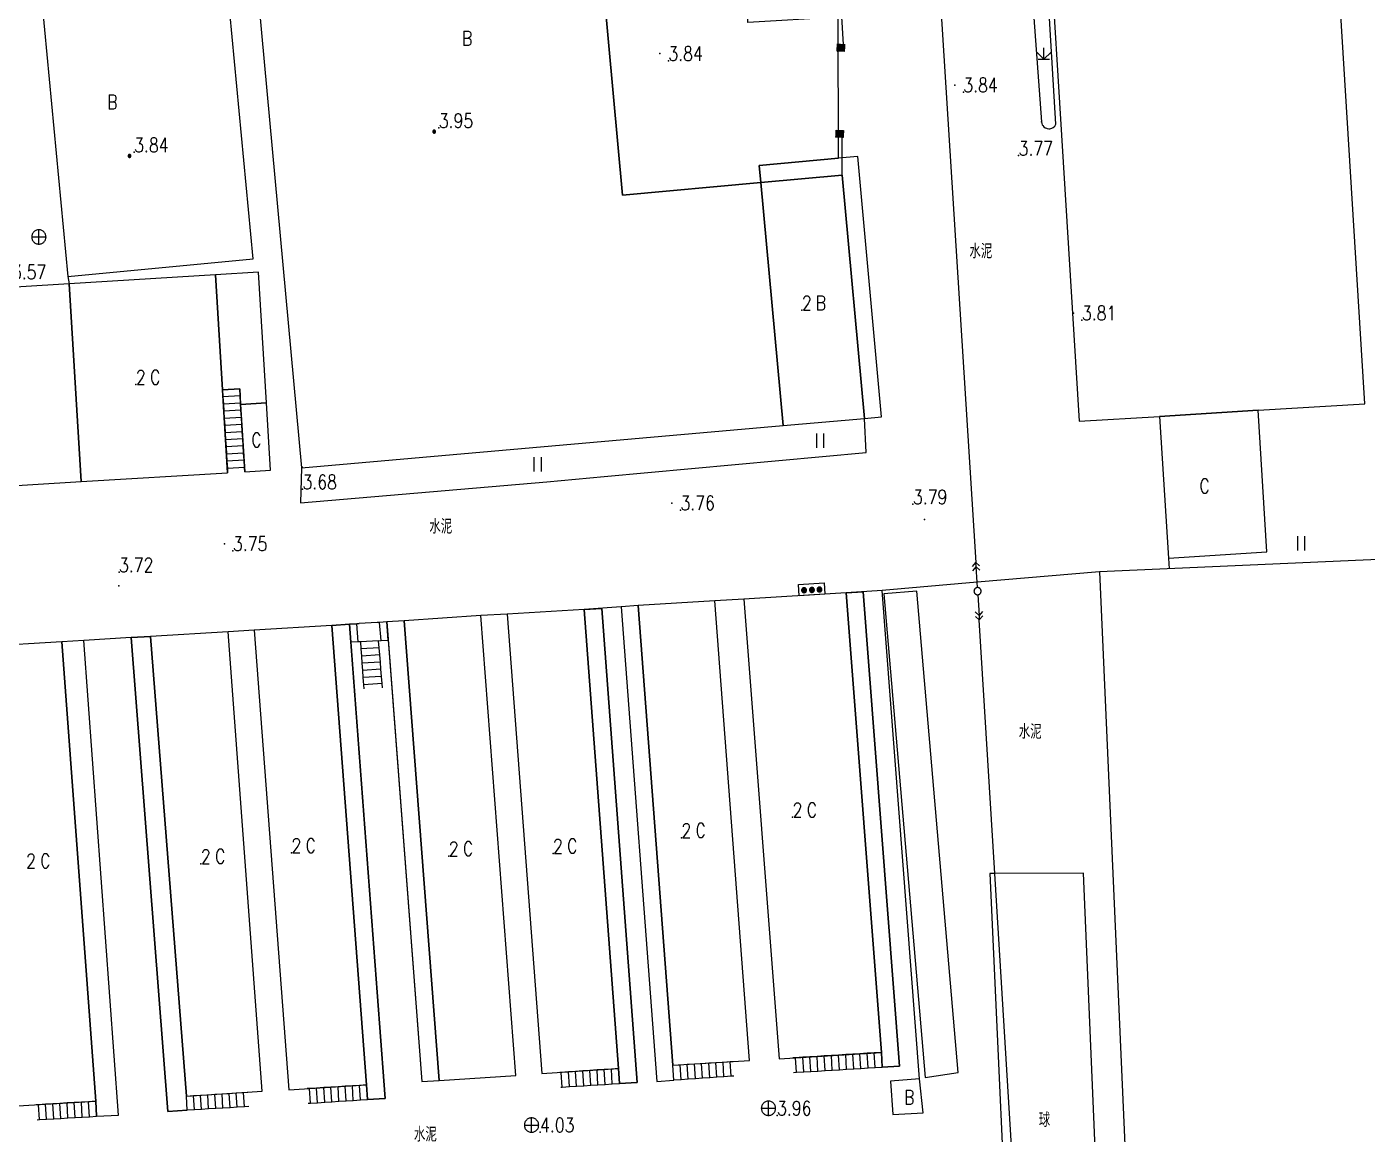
# Model space of a CAD drawing. Extents: x 500064 to 501389, y 2542464 to 2545400.
# Drawn here: x 500870.9 to 500964.5, y 2542886.9 to 2542964.3 of the extents above; entities that cross this region are included whole.
import ezdxf

# ---------------------------------------------------------------- set-up
doc = ezdxf.new("R2010")
doc.units = 0
doc.header["$LTSCALE"] = 0.5
doc.linetypes.add('CENTER', pattern=[50.8, 31.75, -6.35, 6.35, -6.35])
doc.layers.add('地形图', color=8, linetype='CONTINUOUS')
doc.styles.add('HZ', font='romans.shx', dxfattribs={"width": 0.8, "bigfont": 'hztxt.shx'})

msp = doc.modelspace()

# ---------------------------------------------------------------- linework, layer by layer
at = {"layer": '地形图'}
for points in [[(500908.082, 2543000.234), (500884.112, 2542998.035), (500890.038, 2542933.458), (500923.674, 2542936.41), (500922.116, 2542953.386), (500912.462, 2542952.501), (500908.817, 2542992.218)], [(500949.494, 2542999.494), (500940.511, 2542998.94), (500941.117, 2542989.114), (500944.348, 2542936.708), (500949.964, 2542937.055), (500956.841, 2542937.479), (500964.298, 2542937.939), (500960.461, 2543000.171), (500951.478, 2542999.617), (500952.106, 2542989.436), (500950.121, 2542989.314)], [(500908.817, 2542992.218), (500912.462, 2542952.501), (500922.116, 2542953.386), (500922.006, 2542954.582), (500927.552, 2542955.091), (500927.527, 2542964.937), (500921.216, 2542964.565), (500921.158, 2542965.548), (500919.519, 2542993.2)], [(500873.713, 2542946.828), (500886.656, 2542948.048), (500884.38, 2542972.185), (500871.437, 2542970.965)], [(500927.552, 2542955.091), (500922.006, 2542954.582), (500922.116, 2542953.386), (500927.798, 2542953.908), (500929.358, 2542936.908), (500930.553, 2542937.018), (500928.883, 2542955.213)], [(500929.358, 2542936.908), (500927.798, 2542953.908), (500922.116, 2542953.386), (500923.674, 2542936.41)], [(500884.032, 2542946.93), (500873.811, 2542946.302), (500874.659, 2542932.496), (500884.88, 2542933.118), (500884.524, 2542938.907)], [(500887.026, 2542947.114), (500884.032, 2542946.93), (500884.524, 2542938.907), (500885.722, 2542938.981), (500885.79, 2542937.88), (500887.586, 2542937.99)], [(500873.811, 2542946.302), (500855.791, 2542945.196), (500856.638, 2542931.398), (500874.659, 2542932.496)], [(500885.79, 2542937.88), (500886.078, 2542933.188), (500887.874, 2542933.299), (500887.586, 2542937.99)], [(500949.964, 2542937.055), (500950.583, 2542927.162), (500957.449, 2542927.585), (500956.841, 2542937.479)], [(500913.558, 2542923.838), (500915.978, 2542891.748), (500921.318, 2542892.078), (500918.898, 2542924.168)], [(500928.068, 2542924.728), (500920.938, 2542924.288), (500923.408, 2542892.198), (500930.538, 2542892.638)], [(500928.068, 2542924.728), (500930.538, 2542892.638), (500930.6, 2542891.615), (500931.808, 2542891.688), (500929.275, 2542924.803)], [(500933.022, 2542924.856), (500930.703, 2542924.657), (500933.596, 2542890.897), (500935.903, 2542891.238)], [(500909.778, 2542923.568), (500904.398, 2542923.238), (500906.818, 2542891.158), (500912.178, 2542891.508)], [(500909.778, 2542923.568), (500912.178, 2542891.508), (500912.24, 2542890.464), (500913.478, 2542890.538), (500911.014, 2542923.644)], [(500915.978, 2542891.748), (500913.558, 2542923.838), (500912.362, 2542923.764), (500914.858, 2542890.608), (500916.053, 2542890.693)], [(500886.728, 2542922.118), (500889.158, 2542890.028), (500894.588, 2542890.368), (500892.158, 2542922.458)], [(500892.158, 2542922.458), (500894.588, 2542890.368), (500894.652, 2542889.35), (500895.888, 2542889.428), (500893.394, 2542922.537)], [(500897.198, 2542922.778), (500895.999, 2542922.702), (500898.449, 2542890.598), (500899.648, 2542890.678)], [(500899.648, 2542890.678), (500905.018, 2542891.038), (500902.568, 2542923.138), (500897.198, 2542922.778)], [(500873.298, 2542921.308), (500875.668, 2542889.228), (500875.728, 2542888.179), (500877.268, 2542888.268), (500874.837, 2542921.402)], [(500881.998, 2542889.588), (500879.498, 2542921.688), (500878.148, 2542921.606), (500880.708, 2542888.518), (500882.057, 2542888.599)], [(500879.498, 2542921.688), (500881.998, 2542889.588), (500887.298, 2542889.928), (500884.908, 2542922.018)], [(500873.298, 2542921.308), (500867.858, 2542920.978), (500870.228, 2542888.898), (500875.668, 2542889.228)], [(500931.337, 2542888.311), (500933.448, 2542888.428), (500933.198, 2542890.784), (500931.167, 2542890.625)]]:
    msp.add_lwpolyline(points, close=True, dxfattribs=at)
for points in [[(500932.646, 2542997.978), (500933.054, 2542991.498), (500933.294, 2542987.697), (500933.503, 2542984.364), (500937.127, 2542926.845)], [(500940.973, 2542967.752), (500941.716, 2542957.626), (500941.739, 2542957.506), (500941.774, 2542957.421), (500941.814, 2542957.357), (500941.878, 2542957.284), (500941.972, 2542957.212), (500942.062, 2542957.17), (500942.117, 2542957.153), (500942.225, 2542957.139)], [(500942.225, 2542957.139), (500942.309, 2542957.143), (500942.439, 2542957.178), (500942.538, 2542957.231), (500942.646, 2542957.329), (500942.722, 2542957.452), (500942.089, 2542967.976)], [(500927.895, 2542962.954), (500927.894, 2542962.969), (500927.894, 2542962.976), (500927.891, 2542963.018), (500927.891, 2542963.027), (500927.777, 2542964.952), (500927.718, 2542965.949)], [(500927.936, 2542962.522), (500927.437, 2542962.561), (500927.441, 2542962.611), (500927.445, 2542962.661), (500927.449, 2542962.71), (500927.453, 2542962.76), (500927.457, 2542962.81), (500927.461, 2542962.86), (500927.465, 2542962.91), (500927.469, 2542962.96), (500927.472, 2542963.01), (500927.476, 2542963.059), (500927.891, 2542963.027), (500927.975, 2542963.02), (500927.971, 2542962.97), (500927.967, 2542962.92), (500927.963, 2542962.871), (500927.959, 2542962.821), (500927.955, 2542962.771), (500927.951, 2542962.721), (500927.947, 2542962.671), (500927.943, 2542962.621), (500927.94, 2542962.572), (500927.936, 2542962.522)], [(500927.437, 2542962.561), (500927.94, 2542962.572), (500927.441, 2542962.611), (500927.943, 2542962.621), (500927.445, 2542962.661), (500927.947, 2542962.671), (500927.449, 2542962.71), (500927.951, 2542962.721), (500927.453, 2542962.76), (500927.955, 2542962.771), (500927.457, 2542962.81), (500927.959, 2542962.821), (500927.461, 2542962.86), (500927.963, 2542962.871), (500927.465, 2542962.91), (500927.967, 2542962.92), (500927.469, 2542962.96), (500927.894, 2542962.969), (500927.971, 2542962.97), (500927.894, 2542962.976), (500927.472, 2542963.01), (500927.891, 2542963.018), (500927.975, 2542963.02)], [(500941.882, 2542961.994), (500941.882, 2542962.794)], [(500941.382, 2542962.494), (500941.882, 2542961.994)], [(500941.482, 2542961.994), (500941.882, 2542961.994), (500942.282, 2542961.994)], [(500941.882, 2542961.994), (500942.382, 2542962.494)], [(500899.307, 2542956.838), (500899.318, 2542956.839), (500899.328, 2542956.841), (500899.338, 2542956.843), (500899.348, 2542956.847), (500899.357, 2542956.852), (500899.366, 2542956.858), (500899.374, 2542956.864), (500899.382, 2542956.872), (500899.388, 2542956.88), (500899.392, 2542956.885), (500899.394, 2542956.889), (500899.399, 2542956.898), (500899.403, 2542956.908), (500899.405, 2542956.918), (500899.407, 2542956.928), (500899.407, 2542956.938), (500899.407, 2542956.949), (500899.405, 2542956.959), (500899.403, 2542956.969), (500899.399, 2542956.979), (500899.396, 2542956.986), (500899.394, 2542956.989), (500899.388, 2542956.997), (500899.382, 2542957.005), (500899.374, 2542957.013), (500899.366, 2542957.019), (500899.357, 2542957.025), (500899.356, 2542957.026), (500899.348, 2542957.03), (500899.338, 2542957.034), (500899.328, 2542957.036), (500899.318, 2542957.038), (500899.307, 2542957.039), (500899.297, 2542957.038), (500899.287, 2542957.036), (500899.277, 2542957.034), (500899.267, 2542957.03), (500899.257, 2542957.025), (500899.249, 2542957.019), (500899.241, 2542957.013), (500899.233, 2542957.005), (500899.227, 2542956.997), (500899.223, 2542956.993), (500899.221, 2542956.989), (500899.216, 2542956.979), (500899.212, 2542956.969), (500899.21, 2542956.959), (500899.208, 2542956.949), (500899.207, 2542956.938), (500899.208, 2542956.928), (500899.21, 2542956.918), (500899.212, 2542956.908), (500899.216, 2542956.898), (500899.219, 2542956.891), (500899.221, 2542956.889), (500899.227, 2542956.88), (500899.233, 2542956.872), (500899.241, 2542956.864), (500899.249, 2542956.858), (500899.257, 2542956.852), (500899.259, 2542956.851), (500899.267, 2542956.847), (500899.277, 2542956.843), (500899.287, 2542956.841), (500899.297, 2542956.839), (500899.307, 2542956.838)], [(500899.259, 2542956.851), (500899.392, 2542956.885), (500899.394, 2542956.889), (500899.221, 2542956.889), (500899.219, 2542956.891), (500899.407, 2542956.938), (500899.207, 2542956.938), (500899.396, 2542956.986), (500899.394, 2542956.989), (500899.221, 2542956.989), (500899.223, 2542956.993), (500899.356, 2542957.026)], [(500927.862, 2542956.517), (500927.807, 2542956.52), (500927.363, 2542956.543), (500927.365, 2542956.593), (500927.368, 2542956.643), (500927.371, 2542956.693), (500927.373, 2542956.743), (500927.376, 2542956.792), (500927.378, 2542956.842), (500927.381, 2542956.892), (500927.383, 2542956.942), (500927.386, 2542956.992), (500927.388, 2542957.042), (500927.888, 2542957.017), (500927.885, 2542956.967), (500927.883, 2542956.917), (500927.88, 2542956.867), (500927.877, 2542956.817), (500927.875, 2542956.767), (500927.872, 2542956.717), (500927.87, 2542956.667), (500927.867, 2542956.617), (500927.865, 2542956.567), (500927.862, 2542956.517)], [(500927.363, 2542956.543), (500927.807, 2542956.565), (500927.865, 2542956.567), (500927.807, 2542956.57), (500927.365, 2542956.593), (500927.807, 2542956.614), (500927.867, 2542956.617), (500927.807, 2542956.62), (500927.368, 2542956.643), (500927.807, 2542956.664), (500927.87, 2542956.667), (500927.807, 2542956.67), (500927.371, 2542956.693), (500927.807, 2542956.714), (500927.872, 2542956.717), (500927.808, 2542956.721), (500927.373, 2542956.743), (500927.808, 2542956.764), (500927.875, 2542956.767), (500927.808, 2542956.771), (500927.376, 2542956.792), (500927.808, 2542956.814), (500927.877, 2542956.817), (500927.808, 2542956.821), (500927.378, 2542956.842), (500927.808, 2542956.863), (500927.88, 2542956.867), (500927.381, 2542956.892), (500927.883, 2542956.917), (500927.383, 2542956.942), (500927.885, 2542956.967), (500927.386, 2542956.992), (500927.888, 2542957.017)], [(500927.798, 2542953.908), (500927.802, 2542955.114), (500927.807, 2542956.52), (500927.807, 2542956.565), (500927.807, 2542956.57), (500927.807, 2542956.614), (500927.807, 2542956.62), (500927.807, 2542956.664), (500927.807, 2542956.67), (500927.807, 2542956.714), (500927.808, 2542956.721), (500927.808, 2542956.764), (500927.808, 2542956.771), (500927.808, 2542956.814), (500927.808, 2542956.821), (500927.808, 2542956.863), (500927.808, 2542956.868)], [(500878.032, 2542955.14), (500878.042, 2542955.141), (500878.052, 2542955.142), (500878.063, 2542955.145), (500878.072, 2542955.149), (500878.082, 2542955.154), (500878.09, 2542955.159), (500878.099, 2542955.166), (500878.106, 2542955.173), (500878.113, 2542955.181), (500878.116, 2542955.186), (500878.118, 2542955.19), (500878.123, 2542955.2), (500878.127, 2542955.209), (500878.13, 2542955.219), (500878.131, 2542955.23), (500878.132, 2542955.24), (500878.131, 2542955.251), (500878.13, 2542955.261), (500878.127, 2542955.271), (500878.123, 2542955.281), (500878.12, 2542955.287), (500878.118, 2542955.29), (500878.113, 2542955.299), (500878.106, 2542955.307), (500878.099, 2542955.315), (500878.09, 2542955.321), (500878.082, 2542955.327), (500878.081, 2542955.327), (500878.072, 2542955.332), (500878.063, 2542955.335), (500878.052, 2542955.338), (500878.042, 2542955.34), (500878.032, 2542955.34), (500878.021, 2542955.34), (500878.011, 2542955.338), (500878.001, 2542955.335), (500877.991, 2542955.332), (500877.982, 2542955.327), (500877.973, 2542955.321), (500877.965, 2542955.315), (500877.957, 2542955.307), (500877.951, 2542955.299), (500877.948, 2542955.294), (500877.945, 2542955.29), (500877.94, 2542955.281), (500877.937, 2542955.271), (500877.934, 2542955.261), (500877.932, 2542955.251), (500877.932, 2542955.24), (500877.932, 2542955.23), (500877.934, 2542955.219), (500877.937, 2542955.209), (500877.94, 2542955.2), (500877.944, 2542955.193), (500877.945, 2542955.19), (500877.951, 2542955.181), (500877.957, 2542955.173), (500877.965, 2542955.166), (500877.973, 2542955.159), (500877.982, 2542955.154), (500877.983, 2542955.153), (500877.991, 2542955.149), (500878.001, 2542955.145), (500878.011, 2542955.142), (500878.021, 2542955.141), (500878.032, 2542955.14)], [(500877.983, 2542955.153), (500878.116, 2542955.186), (500878.118, 2542955.19), (500877.945, 2542955.19), (500877.944, 2542955.193), (500878.132, 2542955.24), (500877.932, 2542955.24), (500878.12, 2542955.287), (500878.118, 2542955.29), (500877.945, 2542955.29), (500877.948, 2542955.294), (500878.081, 2542955.327)], [(500929.358, 2542936.908), (500930.553, 2542937.018), (500928.883, 2542955.213), (500927.802, 2542955.114), (500922.006, 2542954.582), (500922.114, 2542953.413)], [(500923.674, 2542936.41), (500922.114, 2542953.413)], [(500871.697, 2542949.086), (500871.749, 2542949.088), (500871.801, 2542949.097), (500871.852, 2542949.11), (500871.9, 2542949.129), (500871.947, 2542949.153), (500871.991, 2542949.181), (500872.032, 2542949.214), (500872.069, 2542949.251), (500872.102, 2542949.292), (500872.13, 2542949.336), (500872.154, 2542949.382), (500872.173, 2542949.431), (500872.186, 2542949.482), (500872.194, 2542949.533), (500872.197, 2542949.586), (500872.194, 2542949.638), (500872.186, 2542949.69), (500872.173, 2542949.74), (500872.154, 2542949.789), (500872.13, 2542949.836), (500872.102, 2542949.88), (500872.069, 2542949.92), (500872.032, 2542949.957), (500871.991, 2542949.99), (500871.947, 2542950.019), (500871.9, 2542950.042), (500871.852, 2542950.061), (500871.801, 2542950.075), (500871.749, 2542950.083), (500871.697, 2542950.086), (500871.645, 2542950.083), (500871.593, 2542950.075), (500871.543, 2542950.061), (500871.494, 2542950.042), (500871.447, 2542950.019), (500871.403, 2542949.99), (500871.363, 2542949.957), (500871.326, 2542949.92), (500871.293, 2542949.88), (500871.264, 2542949.836), (500871.24, 2542949.789), (500871.222, 2542949.74), (500871.208, 2542949.69), (500871.2, 2542949.638), (500871.197, 2542949.586), (500871.2, 2542949.533), (500871.208, 2542949.482), (500871.222, 2542949.431), (500871.24, 2542949.382), (500871.264, 2542949.336), (500871.293, 2542949.292), (500871.326, 2542949.251), (500871.363, 2542949.214), (500871.403, 2542949.181), (500871.447, 2542949.153), (500871.494, 2542949.129), (500871.543, 2542949.11), (500871.593, 2542949.097), (500871.645, 2542949.088), (500871.697, 2542949.086)], [(500871.197, 2542949.586), (500871.697, 2542949.586), (500872.197, 2542949.586)], [(500871.697, 2542949.086), (500871.697, 2542949.586), (500871.697, 2542950.086)], [(500873.713, 2542946.828), (500873.811, 2542946.302)], [(500874.659, 2542932.496), (500873.811, 2542946.302)], [(500885.722, 2542938.981), (500884.524, 2542938.907)], [(500884.524, 2542938.907), (500884.555, 2542938.408), (500884.585, 2542937.91), (500884.616, 2542937.411), (500884.647, 2542936.912), (500884.677, 2542936.413), (500884.708, 2542935.914), (500884.739, 2542935.416), (500884.769, 2542934.917), (500884.8, 2542934.418), (500884.831, 2542933.919), (500884.861, 2542933.421), (500884.88, 2542933.118)], [(500885.753, 2542938.482), (500884.555, 2542938.408)], [(500886.078, 2542933.188), (500886.059, 2542933.491), (500886.029, 2542933.99), (500885.998, 2542934.489), (500885.967, 2542934.988), (500885.937, 2542935.487), (500885.906, 2542935.986), (500885.875, 2542936.485), (500885.845, 2542936.984), (500885.814, 2542937.484), (500885.783, 2542937.983), (500885.753, 2542938.482), (500885.722, 2542938.981)], [(500885.783, 2542937.983), (500884.585, 2542937.91)], [(500885.814, 2542937.484), (500884.616, 2542937.411)], [(500885.845, 2542936.984), (500884.647, 2542936.912)], [(500885.875, 2542936.485), (500884.677, 2542936.413)], [(500929.468, 2542934.528), (500929.358, 2542936.908)], [(500885.906, 2542935.986), (500884.708, 2542935.914)], [(500885.937, 2542935.487), (500884.739, 2542935.416)], [(500926.019, 2542934.865), (500926.019, 2542935.865)], [(500926.519, 2542934.865), (500926.519, 2542935.865)], [(500885.967, 2542934.988), (500884.769, 2542934.917)], [(500885.998, 2542934.489), (500884.8, 2542934.418)], [(500890.038, 2542933.458), (500889.968, 2542931.008), (500907.168, 2542932.478), (500911.166, 2542932.846), (500929.468, 2542934.528)], [(500886.029, 2542933.99), (500884.831, 2542933.919)], [(500906.292, 2542933.213), (500906.292, 2542934.213)], [(500906.792, 2542933.213), (500906.792, 2542934.213)], [(500886.059, 2542933.491), (500884.861, 2542933.421)], [(500959.618, 2542927.696), (500959.618, 2542928.696)], [(500960.118, 2542927.696), (500960.118, 2542928.696)], [(500950.583, 2542927.162), (500950.629, 2542926.413)], [(500945.758, 2542926.198), (500937.214, 2542925.466), (500930.588, 2542924.898)], [(500936.894, 2542926.58), (500937.127, 2542926.845)], [(500936.913, 2542926.272), (500937.146, 2542926.537)], [(500937.237, 2542925.098), (500937.214, 2542925.466), (500937.146, 2542926.537), (500937.127, 2542926.845)], [(500937.127, 2542926.845), (500937.393, 2542926.611)], [(500937.146, 2542926.537), (500937.412, 2542926.304)], [(500924.744, 2542925.325), (500926.541, 2542925.428)], [(500924.789, 2542924.526), (500924.744, 2542925.325)], [(500925.305, 2542924.913), (500925.305, 2542924.931), (500925.303, 2542924.944), (500925.302, 2542924.949), (500925.297, 2542924.966), (500925.291, 2542924.983), (500925.287, 2542924.991), (500925.286, 2542924.993), (500925.283, 2542924.999), (500925.273, 2542925.014), (500925.261, 2542925.028), (500925.254, 2542925.035), (500925.249, 2542925.04), (500925.248, 2542925.041), (500925.235, 2542925.052), (500925.22, 2542925.061), (500925.204, 2542925.07), (500925.195, 2542925.073), (500925.187, 2542925.076), (500925.17, 2542925.081), (500925.152, 2542925.083), (500925.134, 2542925.084), (500925.116, 2542925.083), (500925.098, 2542925.081), (500925.081, 2542925.076), (500925.064, 2542925.07), (500925.048, 2542925.061), (500925.033, 2542925.052), (500925.019, 2542925.04), (500925.016, 2542925.037), (500925.006, 2542925.027), (500924.995, 2542925.014), (500924.986, 2542924.999), (500924.977, 2542924.983), (500924.976, 2542924.978), (500924.975, 2542924.975), (500924.971, 2542924.966), (500924.966, 2542924.949), (500924.964, 2542924.931), (500924.963, 2542924.925), (500924.963, 2542924.913), (500924.964, 2542924.895), (500924.966, 2542924.877), (500924.967, 2542924.875), (500924.971, 2542924.86), (500924.977, 2542924.843), (500924.985, 2542924.828), (500924.986, 2542924.827), (500924.986, 2542924.826), (500924.995, 2542924.812), (500925.007, 2542924.798), (500925.02, 2542924.785), (500925.029, 2542924.778), (500925.033, 2542924.774), (500925.048, 2542924.765), (500925.064, 2542924.756), (500925.081, 2542924.75), (500925.087, 2542924.748), (500925.098, 2542924.745), (500925.116, 2542924.743), (500925.134, 2542924.742), (500925.152, 2542924.743), (500925.17, 2542924.745), (500925.187, 2542924.75), (500925.204, 2542924.756), (500925.22, 2542924.765), (500925.235, 2542924.774), (500925.242, 2542924.78), (500925.249, 2542924.786), (500925.255, 2542924.791), (500925.261, 2542924.798), (500925.273, 2542924.812), (500925.283, 2542924.827), (500925.289, 2542924.84), (500925.291, 2542924.843), (500925.297, 2542924.86), (500925.302, 2542924.877), (500925.305, 2542924.895), (500925.305, 2542924.913)], [(500925.856, 2542924.934), (500925.855, 2542924.952), (500925.853, 2542924.965), (500925.852, 2542924.97), (500925.847, 2542924.987), (500925.841, 2542925.004), (500925.837, 2542925.012), (500925.836, 2542925.014), (500925.833, 2542925.02), (500925.823, 2542925.035), (500925.812, 2542925.049), (500925.804, 2542925.056), (500925.798, 2542925.062), (500925.785, 2542925.073), (500925.77, 2542925.083), (500925.754, 2542925.091), (500925.745, 2542925.094), (500925.737, 2542925.097), (500925.72, 2542925.102), (500925.702, 2542925.105), (500925.684, 2542925.106), (500925.666, 2542925.105), (500925.649, 2542925.102), (500925.631, 2542925.097), (500925.615, 2542925.091), (500925.599, 2542925.083), (500925.584, 2542925.073), (500925.57, 2542925.062), (500925.566, 2542925.058), (500925.557, 2542925.049), (500925.546, 2542925.035), (500925.536, 2542925.02), (500925.528, 2542925.004), (500925.526, 2542924.999), (500925.525, 2542924.997), (500925.521, 2542924.987), (500925.517, 2542924.97), (500925.514, 2542924.952), (500925.514, 2542924.946), (500925.513, 2542924.934), (500925.514, 2542924.916), (500925.517, 2542924.899), (500925.517, 2542924.896)], [(500925.745, 2542925.094), (500925.566, 2542925.058), (500925.557, 2542925.049), (500925.798, 2542925.062), (500925.804, 2542925.056), (500925.526, 2542924.999), (500925.525, 2542924.997), (500925.836, 2542925.014), (500925.837, 2542925.012), (500925.514, 2542924.946), (500925.853, 2542924.965), (500925.517, 2542924.896), (500925.855, 2542924.916), (500925.535, 2542924.85), (500925.536, 2542924.849), (500925.537, 2542924.847), (500925.841, 2542924.864), (500925.839, 2542924.861), (500925.57, 2542924.806), (500925.579, 2542924.799), (500925.805, 2542924.812), (500925.802, 2542924.809), (500925.799, 2542924.807), (500925.792, 2542924.801), (500925.638, 2542924.769)], [(500926.382, 2542924.964), (500926.381, 2542924.982), (500926.38, 2542924.995), (500926.379, 2542925), (500926.374, 2542925.017), (500926.368, 2542925.034), (500926.363, 2542925.042), (500926.362, 2542925.044), (500926.359, 2542925.05), (500926.35, 2542925.065), (500926.338, 2542925.079), (500926.331, 2542925.086), (500926.326, 2542925.092), (500926.325, 2542925.092), (500926.312, 2542925.103), (500926.297, 2542925.113), (500926.281, 2542925.121), (500926.272, 2542925.125), (500926.264, 2542925.127), (500926.247, 2542925.132), (500926.229, 2542925.135), (500926.211, 2542925.136), (500926.193, 2542925.135), (500926.175, 2542925.132), (500926.158, 2542925.127), (500926.141, 2542925.121), (500926.125, 2542925.113), (500926.11, 2542925.103), (500926.096, 2542925.092), (500926.093, 2542925.088), (500926.083, 2542925.079), (500926.072, 2542925.065), (500926.063, 2542925.05), (500926.054, 2542925.034), (500926.053, 2542925.029), (500926.052, 2542925.027), (500926.048, 2542925.017), (500926.043, 2542925), (500926.04, 2542924.982), (500926.04, 2542924.976), (500926.04, 2542924.964), (500926.04, 2542924.946), (500926.043, 2542924.929), (500926.044, 2542924.926), (500926.048, 2542924.911), (500926.054, 2542924.895), (500926.062, 2542924.88), (500926.063, 2542924.879), (500926.063, 2542924.877), (500926.072, 2542924.864), (500926.084, 2542924.85), (500926.097, 2542924.836), (500926.105, 2542924.829), (500926.11, 2542924.826), (500926.125, 2542924.816), (500926.141, 2542924.808), (500926.158, 2542924.801), (500926.164, 2542924.8), (500926.175, 2542924.797), (500926.193, 2542924.794), (500926.211, 2542924.793), (500926.229, 2542924.794), (500926.247, 2542924.797), (500926.264, 2542924.801), (500926.281, 2542924.808), (500926.297, 2542924.816), (500926.312, 2542924.826), (500926.319, 2542924.832), (500926.326, 2542924.837), (500926.331, 2542924.842), (500926.338, 2542924.85), (500926.35, 2542924.864), (500926.359, 2542924.879), (500926.366, 2542924.892), (500926.368, 2542924.895), (500926.374, 2542924.911), (500926.379, 2542924.929), (500926.381, 2542924.946), (500926.382, 2542924.964)], [(500926.272, 2542925.125), (500926.093, 2542925.088), (500926.083, 2542925.079), (500926.325, 2542925.092), (500926.326, 2542925.092), (500926.331, 2542925.086), (500926.053, 2542925.029), (500926.052, 2542925.027), (500926.362, 2542925.044), (500926.363, 2542925.042), (500926.04, 2542924.976)], [(500926.541, 2542925.428), (500926.586, 2542924.643), (500926.587, 2542924.629)], [(500926.541, 2542925.428), (500926.586, 2542924.643)], [(500937.253, 2542924.599), (500937.269, 2542924.599), (500937.285, 2542924.601), (500937.3, 2542924.603), (500937.315, 2542924.607), (500937.33, 2542924.611), (500937.345, 2542924.616), (500937.36, 2542924.623), (500937.374, 2542924.63), (500937.387, 2542924.638), (500937.4, 2542924.646), (500937.413, 2542924.656), (500937.424, 2542924.667), (500937.435, 2542924.678), (500937.446, 2542924.689), (500937.455, 2542924.702), (500937.464, 2542924.715), (500937.472, 2542924.728), (500937.479, 2542924.742), (500937.486, 2542924.757), (500937.491, 2542924.771), (500937.495, 2542924.787), (500937.499, 2542924.802), (500937.501, 2542924.817), (500937.503, 2542924.833), (500937.503, 2542924.849), (500937.503, 2542924.864), (500937.501, 2542924.88), (500937.499, 2542924.896), (500937.495, 2542924.911), (500937.491, 2542924.926), (500937.486, 2542924.941), (500937.479, 2542924.955), (500937.472, 2542924.969), (500937.464, 2542924.983), (500937.455, 2542924.996), (500937.446, 2542925.008), (500937.435, 2542925.02), (500937.424, 2542925.031), (500937.413, 2542925.041), (500937.4, 2542925.051), (500937.387, 2542925.06), (500937.374, 2542925.068), (500937.36, 2542925.075), (500937.345, 2542925.081), (500937.33, 2542925.087), (500937.315, 2542925.091), (500937.3, 2542925.094), (500937.285, 2542925.097), (500937.269, 2542925.098), (500937.253, 2542925.099), (500937.237, 2542925.098), (500937.222, 2542925.097), (500937.206, 2542925.094), (500937.191, 2542925.091), (500937.176, 2542925.087), (500937.161, 2542925.081), (500937.147, 2542925.075), (500937.133, 2542925.068), (500937.119, 2542925.06), (500937.106, 2542925.051), (500937.094, 2542925.041), (500937.082, 2542925.031), (500937.071, 2542925.02), (500937.061, 2542925.008), (500937.051, 2542924.996), (500937.042, 2542924.983), (500937.034, 2542924.969), (500937.027, 2542924.955), (500937.021, 2542924.941), (500937.015, 2542924.926), (500937.011, 2542924.911), (500937.008, 2542924.896), (500937.005, 2542924.88), (500937.004, 2542924.864), (500937.003, 2542924.849), (500937.004, 2542924.833), (500937.005, 2542924.817), (500937.008, 2542924.802), (500937.011, 2542924.787), (500937.015, 2542924.771), (500937.021, 2542924.757), (500937.027, 2542924.742), (500937.034, 2542924.728), (500937.042, 2542924.715), (500937.051, 2542924.702), (500937.061, 2542924.689), (500937.071, 2542924.678), (500937.082, 2542924.667), (500937.094, 2542924.656), (500937.106, 2542924.646), (500937.119, 2542924.638), (500937.133, 2542924.63), (500937.147, 2542924.623), (500937.161, 2542924.616), (500937.176, 2542924.611), (500937.191, 2542924.607), (500937.206, 2542924.603), (500937.222, 2542924.601), (500937.237, 2542924.599), (500937.253, 2542924.599)], [(500920.938, 2542924.288), (500918.898, 2542924.168)], [(500926.587, 2542924.629), (500924.789, 2542924.526)], [(500925.195, 2542925.073), (500925.016, 2542925.037), (500925.006, 2542925.027), (500925.248, 2542925.041), (500925.249, 2542925.04), (500925.254, 2542925.035), (500924.976, 2542924.978), (500924.975, 2542924.975), (500925.286, 2542924.993), (500925.287, 2542924.991), (500924.963, 2542924.925)], [(500924.963, 2542924.925), (500925.303, 2542924.944), (500924.967, 2542924.875), (500925.305, 2542924.895), (500924.985, 2542924.828), (500924.986, 2542924.827), (500924.986, 2542924.826), (500925.291, 2542924.843), (500925.289, 2542924.84), (500925.02, 2542924.785), (500925.029, 2542924.778), (500925.255, 2542924.791), (500925.249, 2542924.786), (500925.242, 2542924.78), (500925.087, 2542924.748)], [(500925.517, 2542924.896), (500925.521, 2542924.881), (500925.528, 2542924.864), (500925.535, 2542924.85), (500925.536, 2542924.849), (500925.537, 2542924.847), (500925.546, 2542924.833), (500925.557, 2542924.819), (500925.57, 2542924.806), (500925.579, 2542924.799), (500925.584, 2542924.796), (500925.599, 2542924.786), (500925.615, 2542924.778), (500925.631, 2542924.771), (500925.638, 2542924.769), (500925.649, 2542924.767), (500925.666, 2542924.764), (500925.684, 2542924.763), (500925.702, 2542924.764), (500925.72, 2542924.767), (500925.737, 2542924.771), (500925.754, 2542924.778), (500925.77, 2542924.786), (500925.785, 2542924.796), (500925.792, 2542924.801), (500925.799, 2542924.807), (500925.802, 2542924.809), (500925.805, 2542924.812), (500925.812, 2542924.819), (500925.823, 2542924.833), (500925.833, 2542924.849), (500925.839, 2542924.861), (500925.841, 2542924.864), (500925.847, 2542924.881), (500925.852, 2542924.899), (500925.855, 2542924.916), (500925.856, 2542924.934)], [(500926.04, 2542924.976), (500926.38, 2542924.995), (500926.044, 2542924.926), (500926.381, 2542924.946), (500926.062, 2542924.88), (500926.063, 2542924.879), (500926.063, 2542924.877), (500926.368, 2542924.895), (500926.366, 2542924.892), (500926.097, 2542924.836), (500926.105, 2542924.829), (500926.331, 2542924.842), (500926.326, 2542924.837), (500926.319, 2542924.832), (500926.164, 2542924.8)], [(500933.198, 2542890.784), (500930.588, 2542924.898), (500928.068, 2542924.728)], [(500928.068, 2542924.728), (500929.275, 2542924.803), (500931.808, 2542891.688), (500930.6, 2542891.615)], [(500937.269, 2542924.599), (500937.357, 2542923.16), (500937.375, 2542922.852)], [(500904.398, 2542923.238), (500902.568, 2542923.138)], [(500913.558, 2542923.838), (500912.363, 2542923.753), (500909.778, 2542923.568)], [(500909.778, 2542923.568), (500911.014, 2542923.644), (500913.478, 2542890.538), (500912.24, 2542890.464)], [(500913.558, 2542923.838), (500912.362, 2542923.764), (500912.363, 2542923.753), (500914.858, 2542890.608), (500916.053, 2542890.693)], [(500937.357, 2542923.16), (500937.092, 2542923.394)], [(500937.591, 2542923.425), (500937.357, 2542923.16)], [(500897.198, 2542922.778), (500895.999, 2542922.702), (500895.498, 2542922.67), (500895.314, 2542922.658), (500894.07, 2542922.579), (500893.898, 2542922.569), (500893.394, 2542922.537), (500892.158, 2542922.458)], [(500892.158, 2542922.458), (500893.394, 2542922.537), (500893.489, 2542921.281), (500895.888, 2542889.428), (500894.652, 2542889.35)], [(500893.394, 2542922.537), (500893.898, 2542922.569), (500894.07, 2542922.579)], [(500893.489, 2542921.281), (500893.394, 2542922.537)], [(500893.988, 2542921.309), (500893.898, 2542922.569)], [(500895.999, 2542922.702), (500895.498, 2542922.67), (500895.314, 2542922.658)], [(500895.598, 2542921.397), (500895.498, 2542922.67)], [(500897.198, 2542922.778), (500895.999, 2542922.702), (500896.096, 2542921.425), (500898.449, 2542890.598), (500899.648, 2542890.678)], [(500896.096, 2542921.425), (500895.999, 2542922.702)], [(500937.375, 2542922.852), (500937.111, 2542923.087)], [(500937.61, 2542923.117), (500937.375, 2542922.852)], [(500940.79, 2542867.076), (500940.487, 2542872.018), (500938.46, 2542905.136), (500937.375, 2542922.852)], [(500879.498, 2542921.688), (500878.148, 2542921.605), (500874.837, 2542921.402), (500873.298, 2542921.308)], [(500875.728, 2542888.179), (500877.268, 2542888.268), (500874.837, 2542921.402), (500873.298, 2542921.308)], [(500882.057, 2542888.599), (500880.708, 2542888.518), (500878.148, 2542921.605), (500879.498, 2542921.688)], [(500886.728, 2542922.118), (500884.908, 2542922.018)], [(500895.428, 2542921.388), (500894.158, 2542921.318)], [(500895.428, 2542921.388), (500895.598, 2542921.397), (500896.096, 2542921.425)], [(500895.688, 2542918.098), (500895.664, 2542918.398), (500895.625, 2542918.896), (500895.586, 2542919.394), (500895.546, 2542919.893), (500895.507, 2542920.391), (500895.467, 2542920.89), (500895.428, 2542921.388)], [(500894.158, 2542921.318), (500893.988, 2542921.309), (500893.489, 2542921.281)], [(500894.158, 2542921.318), (500894.193, 2542920.818), (500894.228, 2542920.318), (500894.263, 2542919.818), (500894.297, 2542919.318), (500894.332, 2542918.818), (500894.367, 2542918.318), (500894.388, 2542918.018)], [(500895.467, 2542920.89), (500894.193, 2542920.818)], [(500895.507, 2542920.391), (500894.228, 2542920.318)], [(500895.546, 2542919.893), (500894.263, 2542919.818)], [(500895.586, 2542919.394), (500894.297, 2542919.318)], [(500895.625, 2542918.896), (500894.332, 2542918.818)], [(500895.664, 2542918.398), (500894.367, 2542918.318)], [(500939.616, 2542871.988), (500940.487, 2542872.018), (500946.056, 2542872.209), (500944.643, 2542905.148), (500938.46, 2542905.136), (500938.12, 2542905.135), (500939.616, 2542871.988)], [(500930.538, 2542892.638), (500930.038, 2542892.607), (500929.539, 2542892.577), (500929.04, 2542892.546), (500928.541, 2542892.515), (500928.042, 2542892.484), (500927.543, 2542892.454), (500927.044, 2542892.423), (500926.544, 2542892.392), (500926.045, 2542892.361), (500925.546, 2542892.33), (500925.047, 2542892.299), (500924.548, 2542892.269), (500924.345, 2542892.256)], [(500925.609, 2542891.311), (500925.546, 2542892.33)], [(500926.108, 2542891.341), (500926.045, 2542892.361)], [(500926.607, 2542891.372), (500926.544, 2542892.392)], [(500927.106, 2542891.402), (500927.044, 2542892.423)], [(500927.605, 2542891.433), (500927.543, 2542892.454)], [(500928.104, 2542891.463), (500928.042, 2542892.484)], [(500928.604, 2542891.493), (500928.541, 2542892.515)], [(500929.102, 2542891.524), (500929.04, 2542892.546)], [(500929.602, 2542891.554), (500929.539, 2542892.577)], [(500930.101, 2542891.585), (500930.038, 2542892.607)], [(500930.6, 2542891.615), (500930.538, 2542892.638)], [(500912.178, 2542891.508), (500911.678, 2542891.476), (500911.178, 2542891.443), (500910.679, 2542891.411), (500910.179, 2542891.378), (500909.68, 2542891.345), (500909.18, 2542891.312), (500908.681, 2542891.28), (500908.181, 2542891.247), (500908.091, 2542891.241)], [(500910.244, 2542890.344), (500910.179, 2542891.378)], [(500910.743, 2542890.374), (500910.679, 2542891.411)], [(500911.242, 2542890.404), (500911.178, 2542891.443)], [(500911.741, 2542890.434), (500911.678, 2542891.476)], [(500912.24, 2542890.464), (500912.178, 2542891.508)], [(500915.978, 2542891.748), (500916.478, 2542891.779), (500916.978, 2542891.81), (500917.478, 2542891.841), (500917.978, 2542891.872), (500918.479, 2542891.903), (500918.979, 2542891.934), (500919.479, 2542891.965), (500919.979, 2542891.996), (500920.165, 2542892.007)], [(500916.053, 2542890.693), (500915.978, 2542891.748)], [(500916.551, 2542890.728), (500916.478, 2542891.779)], [(500917.05, 2542890.763), (500916.978, 2542891.81)], [(500917.549, 2542890.799), (500917.478, 2542891.841)], [(500918.048, 2542890.834), (500917.978, 2542891.872)], [(500918.546, 2542890.869), (500918.479, 2542891.903)], [(500919.045, 2542890.904), (500918.979, 2542891.934)], [(500919.544, 2542890.94), (500919.479, 2542891.965)], [(500920.043, 2542890.975), (500919.979, 2542891.996)], [(500924.408, 2542891.238), (500924.611, 2542891.25), (500925.11, 2542891.281), (500925.609, 2542891.311), (500926.108, 2542891.341), (500926.607, 2542891.372), (500927.106, 2542891.402), (500927.605, 2542891.433), (500928.104, 2542891.463), (500928.604, 2542891.493), (500929.102, 2542891.524), (500929.602, 2542891.554), (500930.101, 2542891.585), (500930.6, 2542891.615)], [(500924.611, 2542891.25), (500924.548, 2542892.269)], [(500925.11, 2542891.281), (500925.047, 2542892.299)], [(500908.158, 2542890.218), (500908.248, 2542890.223), (500908.747, 2542890.253), (500909.246, 2542890.284), (500909.745, 2542890.314), (500910.244, 2542890.344), (500910.743, 2542890.374), (500911.242, 2542890.404), (500911.741, 2542890.434), (500912.24, 2542890.464)], [(500908.248, 2542890.223), (500908.181, 2542891.247)], [(500908.747, 2542890.253), (500908.681, 2542891.28)], [(500909.246, 2542890.284), (500909.18, 2542891.312)], [(500909.745, 2542890.314), (500909.68, 2542891.345)], [(500920.228, 2542890.988), (500920.043, 2542890.975), (500919.544, 2542890.94), (500919.045, 2542890.904), (500918.546, 2542890.869), (500918.048, 2542890.834), (500917.549, 2542890.799), (500917.05, 2542890.763), (500916.551, 2542890.728), (500916.053, 2542890.693)], [(500881.998, 2542889.588), (500882.496, 2542889.62), (500882.995, 2542889.652), (500883.493, 2542889.684), (500883.992, 2542889.716), (500884.49, 2542889.748), (500884.989, 2542889.78), (500885.487, 2542889.812), (500885.986, 2542889.844), (500886.293, 2542889.864)], [(500882.057, 2542888.599), (500881.998, 2542889.588)], [(500882.556, 2542888.629), (500882.496, 2542889.62)], [(500883.055, 2542888.659), (500882.995, 2542889.652)], [(500883.554, 2542888.689), (500883.493, 2542889.684)], [(500884.054, 2542888.719), (500883.992, 2542889.716)], [(500884.553, 2542888.749), (500884.49, 2542889.748)], [(500885.052, 2542888.779), (500884.989, 2542889.78)], [(500885.551, 2542888.809), (500885.487, 2542889.812)], [(500886.05, 2542888.839), (500885.986, 2542889.844)], [(500894.588, 2542890.368), (500894.089, 2542890.337), (500893.59, 2542890.306), (500893.091, 2542890.275), (500892.592, 2542890.244), (500892.093, 2542890.212), (500891.594, 2542890.181), (500891.095, 2542890.15), (500890.596, 2542890.119), (500890.444, 2542890.109)], [(500890.66, 2542889.098), (500890.596, 2542890.119)], [(500891.159, 2542889.129), (500891.095, 2542890.15)], [(500891.658, 2542889.161), (500891.594, 2542890.181)], [(500892.157, 2542889.192), (500892.093, 2542890.212)], [(500892.656, 2542889.224), (500892.592, 2542890.244)], [(500893.155, 2542889.255), (500893.091, 2542890.275)], [(500893.654, 2542889.287), (500893.59, 2542890.306)], [(500894.153, 2542889.318), (500894.089, 2542890.337)], [(500894.652, 2542889.35), (500894.588, 2542890.368)], [(500875.668, 2542889.228), (500875.168, 2542889.198), (500874.669, 2542889.168), (500874.169, 2542889.138), (500873.67, 2542889.107), (500873.17, 2542889.077), (500872.671, 2542889.047), (500872.172, 2542889.016), (500871.672, 2542888.986), (500871.515, 2542888.976)], [(500871.735, 2542887.947), (500871.672, 2542888.986)], [(500872.234, 2542887.976), (500872.172, 2542889.016)], [(500872.734, 2542888.005), (500872.671, 2542889.047)], [(500873.233, 2542888.034), (500873.17, 2542889.077)], [(500873.732, 2542888.063), (500873.67, 2542889.107)], [(500874.231, 2542888.092), (500874.169, 2542889.138)], [(500874.73, 2542888.121), (500874.669, 2542889.168)], [(500875.229, 2542888.15), (500875.168, 2542889.198)], [(500875.728, 2542888.179), (500875.668, 2542889.228)], [(500886.358, 2542888.858), (500886.05, 2542888.839), (500885.551, 2542888.809), (500885.052, 2542888.779), (500884.553, 2542888.749), (500884.054, 2542888.719), (500883.554, 2542888.689), (500883.055, 2542888.659), (500882.556, 2542888.629), (500882.057, 2542888.599)], [(500890.508, 2542889.088), (500890.66, 2542889.098), (500891.159, 2542889.129), (500891.658, 2542889.161), (500892.157, 2542889.192), (500892.656, 2542889.224), (500893.155, 2542889.255), (500893.654, 2542889.287), (500894.153, 2542889.318), (500894.652, 2542889.35)], [(500922.652, 2542888.238), (500922.704, 2542888.241), (500922.756, 2542888.249), (500922.806, 2542888.262), (500922.855, 2542888.281), (500922.902, 2542888.305), (500922.945, 2542888.333), (500922.986, 2542888.366), (500923.023, 2542888.403), (500923.056, 2542888.444), (500923.085, 2542888.488), (500923.108, 2542888.534), (500923.127, 2542888.583), (500923.141, 2542888.634), (500923.149, 2542888.686), (500923.152, 2542888.738), (500923.149, 2542888.79), (500923.141, 2542888.842), (500923.127, 2542888.892), (500923.108, 2542888.941), (500923.085, 2542888.988), (500923.056, 2542889.032), (500923.023, 2542889.072), (500922.986, 2542889.109), (500922.945, 2542889.142), (500922.902, 2542889.171), (500922.855, 2542889.195), (500922.806, 2542889.213), (500922.756, 2542889.227), (500922.704, 2542889.235), (500922.652, 2542889.238), (500922.599, 2542889.235), (500922.548, 2542889.227), (500922.497, 2542889.213), (500922.448, 2542889.195), (500922.402, 2542889.171), (500922.358, 2542889.142), (500922.317, 2542889.109), (500922.28, 2542889.072), (500922.247, 2542889.032), (500922.219, 2542888.988), (500922.195, 2542888.941), (500922.176, 2542888.892), (500922.163, 2542888.842), (500922.154, 2542888.79), (500922.152, 2542888.738), (500922.154, 2542888.686), (500922.163, 2542888.634), (500922.176, 2542888.583), (500922.195, 2542888.534), (500922.219, 2542888.488), (500922.247, 2542888.444), (500922.28, 2542888.403), (500922.317, 2542888.366), (500922.358, 2542888.333), (500922.402, 2542888.305), (500922.448, 2542888.281), (500922.497, 2542888.262), (500922.548, 2542888.249), (500922.599, 2542888.241), (500922.652, 2542888.238)], [(500922.152, 2542888.738), (500922.652, 2542888.738), (500923.152, 2542888.738)], [(500922.652, 2542888.238), (500922.652, 2542888.738), (500922.652, 2542889.238)], [(500871.578, 2542887.938), (500871.735, 2542887.947), (500872.234, 2542887.976), (500872.734, 2542888.005), (500873.233, 2542888.034), (500873.732, 2542888.063), (500874.231, 2542888.092), (500874.73, 2542888.121), (500875.229, 2542888.15), (500875.728, 2542888.179)], [(500906.103, 2542887.061), (500906.155, 2542887.064), (500906.207, 2542887.072), (500906.258, 2542887.086), (500906.307, 2542887.105), (500906.353, 2542887.128), (500906.397, 2542887.157), (500906.438, 2542887.19), (500906.475, 2542887.227), (500906.508, 2542887.267), (500906.536, 2542887.311), (500906.56, 2542887.358), (500906.579, 2542887.407), (500906.592, 2542887.457), (500906.6, 2542887.509), (500906.603, 2542887.561), (500906.6, 2542887.614), (500906.592, 2542887.665), (500906.579, 2542887.716), (500906.56, 2542887.765), (500906.536, 2542887.811), (500906.508, 2542887.855), (500906.475, 2542887.896), (500906.438, 2542887.933), (500906.397, 2542887.966), (500906.353, 2542887.994), (500906.307, 2542888.018), (500906.258, 2542888.037), (500906.207, 2542888.05), (500906.155, 2542888.059), (500906.103, 2542888.061), (500906.051, 2542888.059), (500905.999, 2542888.05), (500905.949, 2542888.037), (500905.9, 2542888.018), (500905.853, 2542887.994), (500905.809, 2542887.966), (500905.769, 2542887.933), (500905.732, 2542887.896), (500905.699, 2542887.855), (500905.67, 2542887.811), (500905.646, 2542887.765), (500905.628, 2542887.716), (500905.614, 2542887.665), (500905.606, 2542887.614), (500905.603, 2542887.561), (500905.606, 2542887.509), (500905.614, 2542887.457), (500905.628, 2542887.407), (500905.646, 2542887.358), (500905.67, 2542887.311), (500905.699, 2542887.267), (500905.732, 2542887.227), (500905.769, 2542887.19), (500905.809, 2542887.157), (500905.853, 2542887.128), (500905.9, 2542887.105), (500905.949, 2542887.086), (500905.999, 2542887.072), (500906.051, 2542887.064), (500906.103, 2542887.061)], [(500906.103, 2542887.061), (500906.103, 2542887.561), (500906.103, 2542888.061)], [(500905.603, 2542887.561), (500906.103, 2542887.561), (500906.603, 2542887.561)]]:
    msp.add_lwpolyline(points, dxfattribs=at)
at = {"layer": '地形图', "linetype": 'Continuous'}
msp.add_lwpolyline([(501051.765, 2542864.58), (501048.881, 2542930.755), (500945.758, 2542926.198), (500949.738, 2542836.138), (500957.78, 2542836.499), (500958.294, 2542824.71), (501003.023, 2542826.72), (501006.649, 2542745.998), (501083.569, 2542749.427), (501082.741, 2542767.84), (501075.226, 2542767.514), (501073.683, 2542803.233), (501081.204, 2542803.584), (501080.395, 2542822.073), (501053.731, 2542820.719), (501053.374, 2542829.192), (501045.364, 2542828.835), (501043.755, 2542864.223)], close=True, dxfattribs=at)
at = {"layer": '地形图', "ltscale": 10}
for p in [(500915.063, 2542962.386), (500935.66, 2542960.186), (500941.716, 2542957.626), (500943.944, 2542944.26), (500890.078, 2542933.518), (500915.908, 2542931.002), (500933.552, 2542929.857), (500884.653, 2542928.157), (500877.277, 2542925.224), (500922.652, 2542888.738), (500906.103, 2542887.561)]:
    msp.add_point(p, dxfattribs=at)
at = {"layer": '地形图', "linetype": 'CENTER'}
for p in [(500915.663, 2542961.89, 3.84), (500936.26, 2542959.69, 3.84), (500899.631, 2542957.195, 3.95), (500878.355, 2542955.497, 3.84), (500940.118, 2542955.272, 3.77), (500924.988, 2542944.468, 2), (500944.544, 2542943.764, 3.81), (500878.475, 2542939.278, 2), (500890.112, 2542931.973, 3.68), (500932.742, 2542930.917, 3.79), (500916.508, 2542930.506, 3.76), (500885.253, 2542927.661, 3.75), (500877.296, 2542926.172, 3.72), (500924.337, 2542909.062, 2), (500916.574, 2542907.627, 2), (500889.34, 2542906.57, 2), (500907.605, 2542906.54, 2), (500883.013, 2542905.814, 2), (500900.329, 2542906.352, 2), (500923.252, 2542888.242, 3.96), (500906.703, 2542887.065, 4.03)]:
    msp.add_point(p, dxfattribs=at)

# ---------------------------------------------------------------- texts
at = {"layer": '地形图', "ltscale": 10, "style": 'HZ', "width": 0.8}
for s, p in [('B', (500901.25, 2542962.952)), ('3.84', (500915.663, 2542961.89)), ('3.84', (500936.26, 2542959.69)), ('B', (500876.467, 2542958.5)), ('3.95', (500899.631, 2542957.195)), ('3.84', (500878.355, 2542955.497)), ('3.77', (500940.118, 2542955.272)), ('水泥', (500936.68, 2542948.089)), ('3.57', (500869.819, 2542946.632)), ('2', (500924.988, 2542944.468)), ('B', (500925.946, 2542944.479)), ('3.81', (500944.544, 2542943.764)), ('2', (500878.475, 2542939.278)), ('C', (500879.46, 2542939.289)), ('C', (500886.531, 2542934.914)), ('3.68', (500890.112, 2542931.973)), ('C', (500952.747, 2542931.697)), ('3.79', (500932.742, 2542930.917)), ('3.76', (500916.508, 2542930.506)), ('水泥', (500898.967, 2542928.866)), ('3.75', (500885.253, 2542927.661)), ('3.72', (500877.296, 2542926.172)), ('水泥', (500940.129, 2542914.538)), ('2', (500924.337, 2542909.062)), ('C', (500925.322, 2542909.072)), ('2', (500916.574, 2542907.627)), ('C', (500917.559, 2542907.638)), ('2', (500889.34, 2542906.57)), ('C', (500890.325, 2542906.581)), ('2', (500900.329, 2542906.352)), ('C', (500901.314, 2542906.363)), ('2', (500907.605, 2542906.54)), ('C', (500908.59, 2542906.551)), ('2', (500870.808, 2542905.505)), ('C', (500871.793, 2542905.516)), ('2', (500883.013, 2542905.814)), ('C', (500883.998, 2542905.825)), ('B', (500932.125, 2542889.002)), ('3.96', (500923.252, 2542888.242)), ('4.03', (500906.703, 2542887.065)), ('球', (500941.526, 2542887.431)), ('水泥', (500897.889, 2542886.411))]:
    msp.add_text(s, height=1, dxfattribs=at).set_placement(p)

doc.saveas('drawing.dxf')
